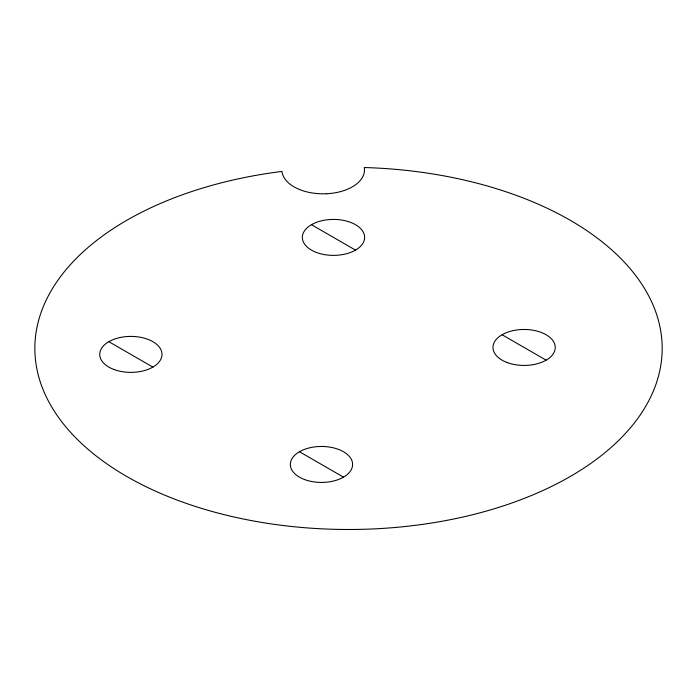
<?xml version="1.0" encoding="UTF-8"?>
<svg xmlns="http://www.w3.org/2000/svg" width="697" height="697" viewBox="0 0 697 697"><rect width="100%" height="100%" fill="white"/><g stroke="black" fill="none" stroke-linecap="round" stroke-linejoin="round"><path stroke-width="1.05" d="M311.463 224.687L355.505 250.118M502.075 334.734L546.117 360.166M108.828 341.678L152.87 367.11M299.44 451.726L343.482 477.157M326.553 193.74A41.289 23.837 0 0 0 364.252 167.524A313.667 181.098 0 0 1 625.897 432.942A313.667 181.098 0 0 1 98.695 457.903A313.667 181.098 0 0 1 281.971 171.418A41.289 23.837 0 0 0 326.553 193.74M113.829 369.445A31.138 17.983 0 0 0 161.948 355.374A31.138 17.983 0 0 0 116.782 338.35A31.138 17.983 0 0 0 113.829 369.445M304.441 479.501A31.138 17.983 0 0 0 352.56 465.43A31.138 17.983 0 0 0 307.394 448.406A31.138 17.983 0 0 0 304.441 479.501M507.076 362.51A31.138 17.983 0 0 0 555.195 348.439A31.138 17.983 0 0 0 510.03 331.415A31.138 17.983 0 0 0 507.076 362.51M316.464 252.462A31.138 17.983 0 0 0 364.583 238.391A31.138 17.983 0 0 0 319.418 221.358A31.138 17.983 0 0 0 316.464 252.462"/></g></svg>
